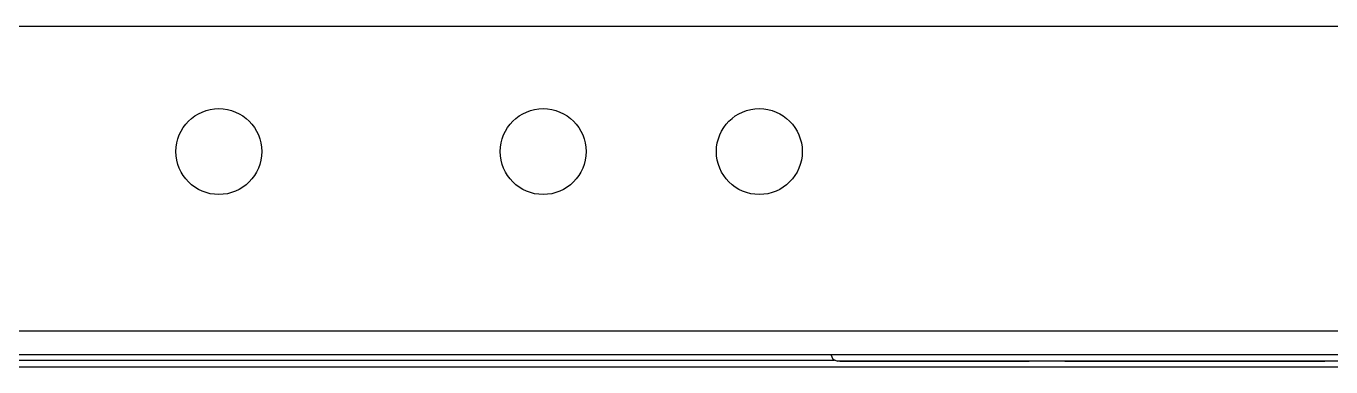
# Model space of a CAD drawing. Extents: x 8 to 102, y 11 to 162.
# Drawn here: x 14.29 to 20.33, y 125.93 to 127.51 of the extents above; entities that cross this region are included whole.
import ezdxf

# ---------------------------------------------------------------- set-up
doc = ezdxf.new("R2010")
doc.units = 0
doc.header["$MEASUREMENT"] = 0
doc.layers.add('TFR-TRI3', color=7, linetype='CONTINUOUS')

msp = doc.modelspace()

# ---------------------------------------------------------------- linework, layer by layer
at = {"layer": 'TFR-TRI3', "color": 11, "linetype": 'CONTINUOUS'}
for p, q in [((10.0796, 127.5064), (29.6816, 127.5064)), ((31.4006, 126.0964), (8.3606, 126.0964)), ((8.3606, 125.9884), (31.4006, 125.9884))]:
    msp.add_line(p, q, dxfattribs=at)
at = {"layer": 'TFR-TRI3', "color": 1, "linetype": 'CONTINUOUS'}
for p, q in [((18.0309, 125.9614), (9.6552, 125.9614)), ((9.6552, 125.9314), (30.1061, 125.9314))]:
    msp.add_line(p, q, dxfattribs=at)
at = {"layer": 'TFR-TRI3', "color": 3, "linetype": 'CONTINUOUS'}
for p, q in [((18.0138, 125.9884), (18.0225, 125.9672)), ((18.0225, 125.9672), (18.0438, 125.9584)), ((21.7156, 125.9584), (18.0438, 125.9584))]:
    msp.add_line(p, q, dxfattribs=at)
at = {"layer": 'TFR-TRI3', "color": 7, "linetype": 'CONTINUOUS'}
for p, q in [((18.3679, 125.9584), (18.0557, 125.9584)), ((18.0557, 125.9584), (18.2213, 125.9584)), ((18.2213, 125.9584), (18.3868, 125.9584)), ((18.2765, 125.9584), (18.2769, 125.9584)), ((18.2769, 125.9584), (18.2765, 125.9584)), ((18.2774, 125.9584), (18.2769, 125.9584)), ((18.2769, 125.9584), (18.2774, 125.9584)), ((18.2774, 125.9584), (18.2782, 125.9584)), ((18.2782, 125.9584), (18.2774, 125.9584)), ((18.2782, 125.9584), (18.279, 125.9584)), ((18.279, 125.9584), (18.2782, 125.9584)), ((18.2803, 125.9584), (18.279, 125.9584)), ((18.279, 125.9584), (18.2803, 125.9584)), ((18.2991, 125.9584), (18.2794, 125.9584)), ((18.2794, 125.9584), (18.2817, 125.9584)), ((18.2815, 125.9584), (18.2803, 125.9584)), ((18.2803, 125.9584), (18.2815, 125.9584)), ((18.2811, 125.9584), (18.2815, 125.9584)), ((18.2815, 125.9584), (18.2811, 125.9584)), ((18.2815, 125.9584), (18.2832, 125.9584)), ((18.2832, 125.9584), (18.2815, 125.9584)), ((18.2819, 125.9584), (18.2815, 125.9584)), ((18.2815, 125.9584), (18.2819, 125.9584)), ((18.2817, 125.9584), (18.284, 125.9584)), ((18.2819, 125.9584), (18.2827, 125.9584)), ((18.2827, 125.9584), (18.2819, 125.9584)), ((18.2827, 125.9584), (18.2835, 125.9584)), ((18.2835, 125.9584), (18.2827, 125.9584)), ((18.2848, 125.9584), (18.2832, 125.9584)), ((18.2832, 125.9584), (18.2848, 125.9584)), ((18.2847, 125.9584), (18.2835, 125.9584)), ((18.2835, 125.9584), (18.2847, 125.9584)), ((18.284, 125.9584), (18.3036, 125.9584)), ((18.2847, 125.9584), (18.2859, 125.9584)), ((18.2859, 125.9584), (18.2847, 125.9584)), ((18.2848, 125.9584), (18.2869, 125.9584)), ((18.2869, 125.9584), (18.2848, 125.9584)), ((18.2859, 125.9584), (18.2876, 125.9584)), ((18.2876, 125.9584), (18.2859, 125.9584)), ((18.2889, 125.9584), (18.2869, 125.9584)), ((18.2869, 125.9584), (18.2889, 125.9584)), ((18.3059, 125.9584), (18.287, 125.9584)), ((18.287, 125.9584), (18.29, 125.9584)), ((18.2892, 125.9584), (18.2876, 125.9584)), ((18.2876, 125.9584), (18.2892, 125.9584)), ((18.2889, 125.9584), (18.2914, 125.9584)), ((18.2914, 125.9584), (18.2889, 125.9584)), ((18.2892, 125.9584), (18.2912, 125.9584)), ((18.2912, 125.9584), (18.2892, 125.9584)), ((18.29, 125.9584), (18.2931, 125.9584)), ((18.2932, 125.9584), (18.2912, 125.9584)), ((18.2912, 125.9584), (18.2932, 125.9584)), ((18.2914, 125.9584), (18.2938, 125.9584)), ((18.2938, 125.9584), (18.2914, 125.9584)), ((18.2931, 125.9584), (18.3119, 125.9584)), ((18.2932, 125.9584), (18.2956, 125.9584)), ((18.2956, 125.9584), (18.2932, 125.9584)), ((18.2966, 125.9584), (18.2938, 125.9584)), ((18.2938, 125.9584), (18.2966, 125.9584)), ((18.2956, 125.9584), (18.298, 125.9584)), ((18.298, 125.9584), (18.2956, 125.9584)), ((18.2994, 125.9584), (18.2966, 125.9584)), ((18.2966, 125.9584), (18.2994, 125.9584)), ((18.3007, 125.9584), (18.298, 125.9584)), ((18.298, 125.9584), (18.3007, 125.9584)), ((18.3187, 125.9584), (18.2991, 125.9584)), ((18.2994, 125.9584), (18.3026, 125.9584)), ((18.3026, 125.9584), (18.2994, 125.9584)), ((18.3007, 125.9584), (18.3035, 125.9584)), ((18.3035, 125.9584), (18.3007, 125.9584)), ((18.3058, 125.9584), (18.3026, 125.9584)), ((18.3026, 125.9584), (18.3058, 125.9584)), ((18.3035, 125.9584), (18.3066, 125.9584)), ((18.3066, 125.9584), (18.3035, 125.9584)), ((18.3036, 125.9584), (18.3233, 125.9584)), ((18.3058, 125.9584), (18.3094, 125.9584)), ((18.3094, 125.9584), (18.3058, 125.9584)), ((18.3248, 125.9584), (18.3059, 125.9584)), ((18.3097, 125.9584), (18.3066, 125.9584)), ((18.3066, 125.9584), (18.3097, 125.9584)), ((18.3129, 125.9584), (18.3094, 125.9584)), ((18.3094, 125.9584), (18.3129, 125.9584)), ((18.3097, 125.9584), (18.3132, 125.9584)), ((18.3132, 125.9584), (18.3097, 125.9584)), ((18.3119, 125.9584), (18.3308, 125.9584)), ((18.3129, 125.9584), (18.3168, 125.9584)), ((18.3168, 125.9584), (18.3129, 125.9584)), ((18.3167, 125.9584), (18.3132, 125.9584)), ((18.3132, 125.9584), (18.3167, 125.9584)), ((18.3205, 125.9584), (18.3167, 125.9584)), ((18.3167, 125.9584), (18.3205, 125.9584)), ((18.3168, 125.9584), (18.3207, 125.9584)), ((18.3207, 125.9584), (18.3168, 125.9584)), ((18.3346, 125.9584), (18.3187, 125.9584)), ((18.3187, 125.9584), (18.321, 125.9584)), ((18.3392, 125.9584), (18.3187, 125.9584)), ((18.3243, 125.9584), (18.3205, 125.9584)), ((18.3205, 125.9584), (18.3243, 125.9584)), ((18.325, 125.9584), (18.3207, 125.9584)), ((18.3207, 125.9584), (18.325, 125.9584)), ((18.321, 125.9584), (18.3233, 125.9584)), ((18.3218, 125.9584), (18.3248, 125.9584)), ((18.324, 125.9584), (18.3218, 125.9584)), ((18.3233, 125.9584), (18.3392, 125.9584)), ((18.3233, 125.9584), (18.3429, 125.9584)), ((18.3263, 125.9584), (18.324, 125.9584)), ((18.3284, 125.9584), (18.3243, 125.9584)), ((18.3243, 125.9584), (18.3284, 125.9584)), ((18.3429, 125.9584), (18.3248, 125.9584)), ((18.3248, 125.9584), (18.3278, 125.9584)), ((18.3292, 125.9584), (18.325, 125.9584)), ((18.325, 125.9584), (18.3292, 125.9584)), ((18.3286, 125.9584), (18.3263, 125.9584)), ((18.3278, 125.9584), (18.3301, 125.9584)), ((18.3284, 125.9584), (18.3326, 125.9584)), ((18.3326, 125.9584), (18.3284, 125.9584)), ((18.3308, 125.9584), (18.3286, 125.9584)), ((18.3292, 125.9584), (18.3337, 125.9584)), ((18.3337, 125.9584), (18.3292, 125.9584)), ((18.3301, 125.9584), (18.3324, 125.9584)), ((18.3354, 125.9584), (18.3308, 125.9584)), ((18.3308, 125.9584), (18.3482, 125.9584)), ((18.3324, 125.9584), (18.3346, 125.9584)), ((18.3324, 125.9584), (18.3354, 125.9584)), ((18.3354, 125.9584), (18.3324, 125.9584)), ((18.3326, 125.9584), (18.337, 125.9584)), ((18.337, 125.9584), (18.3326, 125.9584)), ((18.3337, 125.9584), (18.3382, 125.9584)), ((18.3382, 125.9584), (18.3337, 125.9584)), ((18.3346, 125.9584), (18.3369, 125.9584)), ((18.3505, 125.9584), (18.3346, 125.9584)), ((18.3354, 125.9584), (18.3384, 125.9584)), ((18.3384, 125.9584), (18.3354, 125.9584)), ((18.3399, 125.9584), (18.3354, 125.9584)), ((18.3369, 125.9584), (18.3392, 125.9584)), ((18.3414, 125.9584), (18.337, 125.9584)), ((18.337, 125.9584), (18.3414, 125.9584)), ((18.3382, 125.9584), (18.3431, 125.9584)), ((18.3431, 125.9584), (18.3382, 125.9584)), ((18.3407, 125.9584), (18.3384, 125.9584)), ((18.3384, 125.9584), (18.352, 125.9584)), ((18.3596, 125.9584), (18.3392, 125.9584)), ((18.3392, 125.9584), (18.3414, 125.9584)), ((18.3392, 125.9584), (18.355, 125.9584)), ((18.3497, 125.9584), (18.3399, 125.9584)), ((18.3429, 125.9584), (18.3407, 125.9584)), ((18.3414, 125.9584), (18.3461, 125.9584)), ((18.3414, 125.9584), (18.3452, 125.9584)), ((18.3461, 125.9584), (18.3414, 125.9584)), ((18.3452, 125.9584), (18.3429, 125.9584)), ((18.3429, 125.9584), (18.3626, 125.9584)), ((18.3611, 125.9584), (18.3429, 125.9584)), ((18.3479, 125.9584), (18.3431, 125.9584)), ((18.3431, 125.9584), (18.3479, 125.9584)), ((18.3475, 125.9584), (18.3452, 125.9584)), ((18.3452, 125.9584), (18.349, 125.9584)), ((18.3509, 125.9584), (18.3461, 125.9584)), ((18.3461, 125.9584), (18.3509, 125.9584)), ((18.3611, 125.9584), (18.3475, 125.9584)), ((18.3479, 125.9584), (18.353, 125.9584)), ((18.353, 125.9584), (18.3479, 125.9584)), ((18.3482, 125.9584), (18.3656, 125.9584)), ((18.349, 125.9584), (18.3588, 125.9584)), ((18.3596, 125.9584), (18.3497, 125.9584)), ((18.3671, 125.9584), (18.3505, 125.9584)), ((18.3559, 125.9584), (18.3509, 125.9584)), ((18.3509, 125.9584), (18.3559, 125.9584)), ((18.352, 125.9584), (18.3656, 125.9584)), ((18.353, 125.9584), (18.3581, 125.9584)), ((18.3581, 125.9584), (18.353, 125.9584)), ((18.355, 125.9584), (18.3709, 125.9584)), ((18.3559, 125.9584), (18.3608, 125.9584)), ((18.3608, 125.9584), (18.3559, 125.9584)), ((18.3634, 125.9584), (18.3581, 125.9584)), ((18.3581, 125.9584), (18.3634, 125.9584)), ((18.3588, 125.9584), (18.3686, 125.9584)), ((18.3785, 125.9584), (18.3596, 125.9584)), ((18.3739, 125.9584), (18.3596, 125.9584)), ((18.3661, 125.9584), (18.3608, 125.9584)), ((18.3608, 125.9584), (18.3661, 125.9584)), ((18.3747, 125.9584), (18.3611, 125.9584)), ((18.38, 125.9584), (18.3611, 125.9584)), ((18.3626, 125.9584), (18.3815, 125.9584)), ((18.3688, 125.9584), (18.3634, 125.9584)), ((18.3634, 125.9584), (18.3688, 125.9584)), ((18.3656, 125.9584), (18.38, 125.9584)), ((18.3656, 125.9584), (18.3837, 125.9584)), ((18.3661, 125.9584), (18.3713, 125.9584)), ((18.3713, 125.9584), (18.3661, 125.9584)), ((18.3837, 125.9584), (18.3671, 125.9584)), ((18.68, 125.9584), (18.3679, 125.9584)), ((18.3686, 125.9584), (18.3822, 125.9584)), ((18.3744, 125.9584), (18.3688, 125.9584)), ((18.3688, 125.9584), (18.3744, 125.9584)), ((18.3709, 125.9584), (18.3868, 125.9584)), ((18.3713, 125.9584), (18.3768, 125.9584)), ((18.3768, 125.9584), (18.3713, 125.9584)), ((18.3883, 125.9584), (18.3739, 125.9584)), ((18.3744, 125.9584), (18.38, 125.9584)), ((18.38, 125.9584), (18.3744, 125.9584)), ((18.3883, 125.9584), (18.3747, 125.9584)), ((18.3822, 125.9584), (18.3768, 125.9584)), ((18.3768, 125.9584), (18.3822, 125.9584)), ((18.3973, 125.9584), (18.3785, 125.9584)), ((18.38, 125.9584), (18.3858, 125.9584)), ((18.3989, 125.9584), (18.38, 125.9584)), ((18.38, 125.9584), (18.3943, 125.9584)), ((18.3858, 125.9584), (18.38, 125.9584)), ((18.3815, 125.9584), (18.4004, 125.9584)), ((18.3822, 125.9584), (18.3879, 125.9584)), ((18.3822, 125.9584), (18.3958, 125.9584)), ((18.3879, 125.9584), (18.3822, 125.9584)), ((18.3837, 125.9584), (18.4019, 125.9584)), ((18.3996, 125.9584), (18.3837, 125.9584)), ((18.3915, 125.9584), (18.3858, 125.9584)), ((18.3858, 125.9584), (18.3915, 125.9584)), ((18.3868, 125.9584), (18.4026, 125.9584)), ((18.3868, 125.9584), (18.5311, 125.9584)), ((18.3936, 125.9584), (18.3879, 125.9584)), ((18.3879, 125.9584), (18.3936, 125.9584)), ((18.4019, 125.9584), (18.3883, 125.9584)), ((18.4079, 125.9584), (18.3883, 125.9584)), ((18.3975, 125.9584), (18.3915, 125.9584)), ((18.3915, 125.9584), (18.3975, 125.9584)), ((18.3994, 125.9584), (18.3936, 125.9584)), ((18.3936, 125.9584), (18.3994, 125.9584)), ((18.3943, 125.9584), (18.4057, 125.9584)), ((18.3958, 125.9584), (18.4155, 125.9584)), ((18.4162, 125.9584), (18.3973, 125.9584)), ((18.3975, 125.9584), (18.4035, 125.9584)), ((18.4035, 125.9584), (18.3975, 125.9584)), ((18.4178, 125.9584), (18.3989, 125.9584)), ((18.3994, 125.9584), (18.4053, 125.9584)), ((18.4053, 125.9584), (18.3994, 125.9584)), ((18.4155, 125.9584), (18.3996, 125.9584)), ((18.4004, 125.9584), (18.4178, 125.9584)), ((18.4132, 125.9584), (18.4019, 125.9584)), ((18.4019, 125.9584), (18.4193, 125.9584)), ((18.4034, 125.9584), (18.4019, 125.9584)), ((18.4019, 125.9584), (18.4026, 125.9584)), ((18.4026, 125.9584), (18.4185, 125.9584)), ((18.4026, 125.9584), (18.4034, 125.9584)), ((18.4049, 125.9584), (18.4034, 125.9584)), ((18.4034, 125.9584), (18.4049, 125.9584)), ((18.4035, 125.9584), (18.4096, 125.9584)), ((18.4096, 125.9584), (18.4035, 125.9584)), ((18.4087, 125.9584), (18.4049, 125.9584)), ((18.4049, 125.9584), (18.4064, 125.9584)), ((18.4113, 125.9584), (18.4053, 125.9584)), ((18.4053, 125.9584), (18.4113, 125.9584)), ((18.4057, 125.9584), (18.417, 125.9584)), ((18.4064, 125.9584), (18.4094, 125.9584)), ((18.4276, 125.9584), (18.4079, 125.9584)), ((18.4125, 125.9584), (18.4087, 125.9584)), ((18.4094, 125.9584), (18.4125, 125.9584)), ((18.4158, 125.9584), (18.4096, 125.9584)), ((18.4096, 125.9584), (18.4158, 125.9584)), ((18.4113, 125.9584), (18.4173, 125.9584)), ((18.4173, 125.9584), (18.4113, 125.9584)), ((18.4125, 125.9584), (18.4162, 125.9584)), ((18.4132, 125.9584), (18.4125, 125.9584)), ((18.4125, 125.9584), (18.414, 125.9584)), ((18.4193, 125.9584), (18.4125, 125.9584)), ((18.4246, 125.9584), (18.4132, 125.9584)), ((18.414, 125.9584), (18.4132, 125.9584)), ((18.414, 125.9584), (18.4155, 125.9584)), ((18.4155, 125.9584), (18.414, 125.9584)), ((18.417, 125.9584), (18.4155, 125.9584)), ((18.4155, 125.9584), (18.4351, 125.9584)), ((18.4155, 125.9584), (18.4193, 125.9584)), ((18.4306, 125.9584), (18.4155, 125.9584)), ((18.4158, 125.9584), (18.4221, 125.9584)), ((18.4221, 125.9584), (18.4158, 125.9584)), ((18.4162, 125.9584), (18.42, 125.9584)), ((18.4351, 125.9584), (18.4162, 125.9584)), ((18.417, 125.9584), (18.4223, 125.9584)), ((18.42, 125.9584), (18.417, 125.9584)), ((18.4173, 125.9584), (18.4234, 125.9584)), ((18.4234, 125.9584), (18.4173, 125.9584)), ((18.4178, 125.9584), (18.4351, 125.9584)), ((18.4366, 125.9584), (18.4178, 125.9584)), ((18.4185, 125.9584), (18.4321, 125.9584)), ((18.4261, 125.9584), (18.4193, 125.9584)), ((18.4193, 125.9584), (18.423, 125.9584)), ((18.4193, 125.9584), (18.4366, 125.9584)), ((18.423, 125.9584), (18.42, 125.9584)), ((18.42, 125.9584), (18.4238, 125.9584)), ((18.4283, 125.9584), (18.4221, 125.9584)), ((18.4221, 125.9584), (18.4283, 125.9584)), ((18.4223, 125.9584), (18.4276, 125.9584)), ((18.4268, 125.9584), (18.423, 125.9584)), ((18.423, 125.9584), (18.4291, 125.9584)), ((18.4295, 125.9584), (18.4234, 125.9584)), ((18.4234, 125.9584), (18.4295, 125.9584)), ((18.4238, 125.9584), (18.4276, 125.9584)), ((18.4298, 125.9584), (18.4246, 125.9584)), ((18.4351, 125.9584), (18.4261, 125.9584)), ((18.4306, 125.9584), (18.4268, 125.9584)), ((18.4314, 125.9584), (18.4276, 125.9584)), ((18.4276, 125.9584), (18.4314, 125.9584)), ((18.4276, 125.9584), (18.4374, 125.9584)), ((18.4283, 125.9584), (18.4347, 125.9584)), ((18.4347, 125.9584), (18.4283, 125.9584)), ((18.4291, 125.9584), (18.4351, 125.9584)), ((18.4295, 125.9584), (18.4358, 125.9584)), ((18.4358, 125.9584), (18.4295, 125.9584)), ((18.4351, 125.9584), (18.4298, 125.9584)), ((18.4344, 125.9584), (18.4306, 125.9584)), ((18.4457, 125.9584), (18.4306, 125.9584)), ((18.4314, 125.9584), (18.4351, 125.9584)), ((18.4351, 125.9584), (18.4314, 125.9584)), ((18.4321, 125.9584), (18.4457, 125.9584)), ((18.4382, 125.9584), (18.4344, 125.9584)), ((18.4411, 125.9584), (18.4347, 125.9584)), ((18.4347, 125.9584), (18.4411, 125.9584)), ((18.4525, 125.9584), (18.4351, 125.9584)), ((18.4351, 125.9584), (18.4525, 125.9584)), ((18.4351, 125.9584), (18.4442, 125.9584)), ((18.4442, 125.9584), (18.4351, 125.9584)), ((18.442, 125.9584), (18.4358, 125.9584)), ((18.4358, 125.9584), (18.442, 125.9584)), ((18.4533, 125.9584), (18.4366, 125.9584)), ((18.4366, 125.9584), (18.4533, 125.9584)), ((18.4374, 125.9584), (18.4472, 125.9584)), ((18.4472, 125.9584), (18.4382, 125.9584)), ((18.4476, 125.9584), (18.4411, 125.9584)), ((18.4411, 125.9584), (18.4476, 125.9584)), ((18.4484, 125.9584), (18.442, 125.9584)), ((18.442, 125.9584), (18.4484, 125.9584)), ((18.4442, 125.9584), (18.4533, 125.9584)), ((18.4555, 125.9584), (18.4442, 125.9584)), ((18.4601, 125.9584), (18.4457, 125.9584)), ((18.4457, 125.9584), (18.4601, 125.9584)), ((18.4563, 125.9584), (18.4472, 125.9584)), ((18.4472, 125.9584), (18.4571, 125.9584)), ((18.454, 125.9584), (18.4476, 125.9584)), ((18.4476, 125.9584), (18.454, 125.9584)), ((18.4484, 125.9584), (18.4547, 125.9584)), ((18.4547, 125.9584), (18.4484, 125.9584)), ((18.4699, 125.9584), (18.4525, 125.9584)), ((18.4525, 125.9584), (18.4699, 125.9584)), ((18.4533, 125.9584), (18.4646, 125.9584)), ((18.4533, 125.9584), (18.4699, 125.9584)), ((18.4699, 125.9584), (18.4533, 125.9584)), ((18.454, 125.9584), (18.4606, 125.9584)), ((18.4606, 125.9584), (18.454, 125.9584)), ((18.4611, 125.9584), (18.4547, 125.9584)), ((18.4547, 125.9584), (18.4611, 125.9584)), ((18.4669, 125.9584), (18.4555, 125.9584)), ((18.4661, 125.9584), (18.4563, 125.9584)), ((18.4571, 125.9584), (18.4669, 125.9584)), ((18.4601, 125.9584), (18.4744, 125.9584)), ((18.4744, 125.9584), (18.4601, 125.9584)), ((18.4606, 125.9584), (18.4671, 125.9584)), ((18.4671, 125.9584), (18.4606, 125.9584)), ((18.4611, 125.9584), (18.4675, 125.9584)), ((18.4675, 125.9584), (18.4611, 125.9584)), ((18.4646, 125.9584), (18.4759, 125.9584)), ((18.4759, 125.9584), (18.4661, 125.9584)), ((18.4669, 125.9584), (18.4714, 125.9584)), ((18.4714, 125.9584), (18.4669, 125.9584)), ((18.4737, 125.9584), (18.4671, 125.9584)), ((18.4671, 125.9584), (18.4737, 125.9584)), ((18.4739, 125.9584), (18.4675, 125.9584)), ((18.4675, 125.9584), (18.4739, 125.9584)), ((18.4858, 125.9584), (18.4699, 125.9584)), ((18.4873, 125.9584), (18.4699, 125.9584)), ((18.4699, 125.9584), (18.4858, 125.9584)), ((18.4699, 125.9584), (18.4858, 125.9584)), ((18.4759, 125.9584), (18.4714, 125.9584)), ((18.4714, 125.9584), (18.4759, 125.9584)), ((18.4802, 125.9584), (18.4737, 125.9584)), ((18.4737, 125.9584), (18.4802, 125.9584)), ((18.4803, 125.9584), (18.4739, 125.9584)), ((18.4739, 125.9584), (18.4803, 125.9584)), ((18.4744, 125.9584), (18.4873, 125.9584)), ((18.4888, 125.9584), (18.4744, 125.9584)), ((18.4802, 125.9584), (18.4868, 125.9584)), ((18.4868, 125.9584), (18.4802, 125.9584)), ((18.4803, 125.9584), (18.4867, 125.9584)), ((18.4867, 125.9584), (18.4803, 125.9584)), ((18.4956, 125.9584), (18.485, 125.9584)), ((18.485, 125.9584), (18.4896, 125.9584)), ((18.4858, 125.9584), (18.5016, 125.9584)), ((18.4858, 125.9584), (18.5016, 125.9584)), ((18.5016, 125.9584), (18.4858, 125.9584)), ((18.4931, 125.9584), (18.4867, 125.9584)), ((18.4867, 125.9584), (18.4931, 125.9584)), ((18.4868, 125.9584), (18.4934, 125.9584)), ((18.4934, 125.9584), (18.4868, 125.9584)), ((18.5047, 125.9584), (18.4873, 125.9584)), ((18.4873, 125.9584), (18.5001, 125.9584)), ((18.5032, 125.9584), (18.4888, 125.9584)), ((18.4896, 125.9584), (18.4941, 125.9584)), ((18.4896, 125.9584), (18.5016, 125.9584)), ((18.4941, 125.9584), (18.4896, 125.9584)), ((18.4995, 125.9584), (18.4931, 125.9584)), ((18.4931, 125.9584), (18.4995, 125.9584)), ((18.4999, 125.9584), (18.4934, 125.9584)), ((18.4934, 125.9584), (18.4999, 125.9584)), ((18.4986, 125.9584), (18.4941, 125.9584)), ((18.4941, 125.9584), (18.5047, 125.9584)), ((18.5062, 125.9584), (18.4956, 125.9584)), ((18.5107, 125.9584), (18.4986, 125.9584)), ((18.4995, 125.9584), (18.506, 125.9584)), ((18.506, 125.9584), (18.4995, 125.9584)), ((18.5065, 125.9584), (18.4999, 125.9584)), ((18.4999, 125.9584), (18.5065, 125.9584)), ((18.5001, 125.9584), (18.5243, 125.9584)), ((18.5175, 125.9584), (18.5016, 125.9584)), ((18.5016, 125.9584), (18.5137, 125.9584)), ((18.5016, 125.9584), (18.516, 125.9584)), ((18.5016, 125.9584), (18.5319, 125.9584)), ((18.5273, 125.9584), (18.5032, 125.9584)), ((18.5349, 125.9584), (18.5047, 125.9584)), ((18.5047, 125.9584), (18.5152, 125.9584)), ((18.5123, 125.9584), (18.506, 125.9584)), ((18.506, 125.9584), (18.5123, 125.9584)), ((18.516, 125.9584), (18.5062, 125.9584)), ((18.5065, 125.9584), (18.513, 125.9584)), ((18.513, 125.9584), (18.5065, 125.9584)), ((18.5228, 125.9584), (18.5107, 125.9584)), ((18.5123, 125.9584), (18.5187, 125.9584)), ((18.5187, 125.9584), (18.5123, 125.9584)), ((18.513, 125.9584), (18.5195, 125.9584)), ((18.5195, 125.9584), (18.513, 125.9584)), ((18.5137, 125.9584), (18.5228, 125.9584)), ((18.5152, 125.9584), (18.5251, 125.9584)), ((18.516, 125.9584), (18.5304, 125.9584)), ((18.5258, 125.9584), (18.516, 125.9584)), ((18.5334, 125.9584), (18.5175, 125.9584)), ((18.525, 125.9584), (18.5187, 125.9584)), ((18.5187, 125.9584), (18.525, 125.9584)), ((18.5259, 125.9584), (18.5195, 125.9584)), ((18.5195, 125.9584), (18.5259, 125.9584)), ((18.5319, 125.9584), (18.5228, 125.9584)), ((18.5228, 125.9584), (18.5319, 125.9584)), ((18.5243, 125.9584), (18.5485, 125.9584)), ((18.525, 125.9584), (18.5313, 125.9584)), ((18.5313, 125.9584), (18.525, 125.9584)), ((18.5251, 125.9584), (18.5349, 125.9584)), ((18.5311, 125.9584), (18.5258, 125.9584)), ((18.5258, 125.9584), (18.5296, 125.9584)), ((18.5341, 125.9584), (18.5258, 125.9584)), ((18.5323, 125.9584), (18.5259, 125.9584)), ((18.5259, 125.9584), (18.5323, 125.9584)), ((18.5273, 125.9584), (18.5485, 125.9584)), ((18.5515, 125.9584), (18.5273, 125.9584)), ((18.5311, 125.9584), (18.5273, 125.9584)), ((18.5296, 125.9584), (18.5334, 125.9584)), ((18.5304, 125.9584), (18.544, 125.9584)), ((18.5364, 125.9584), (18.5311, 125.9584)), ((18.5311, 125.9584), (18.6755, 125.9584)), ((18.5349, 125.9584), (18.5311, 125.9584)), ((18.5313, 125.9584), (18.5375, 125.9584)), ((18.5375, 125.9584), (18.5313, 125.9584)), ((18.5319, 125.9584), (18.5621, 125.9584)), ((18.5319, 125.9584), (18.5379, 125.9584)), ((18.5409, 125.9584), (18.5319, 125.9584)), ((18.5323, 125.9584), (18.5387, 125.9584)), ((18.5387, 125.9584), (18.5323, 125.9584)), ((18.5334, 125.9584), (18.5387, 125.9584)), ((18.5477, 125.9584), (18.5334, 125.9584)), ((18.5425, 125.9584), (18.5341, 125.9584)), ((18.5561, 125.9584), (18.5349, 125.9584)), ((18.5349, 125.9584), (18.544, 125.9584)), ((18.5651, 125.9584), (18.5349, 125.9584)), ((18.5417, 125.9584), (18.5364, 125.9584)), ((18.5436, 125.9584), (18.5375, 125.9584)), ((18.5375, 125.9584), (18.5436, 125.9584)), ((18.5379, 125.9584), (18.544, 125.9584)), ((18.5387, 125.9584), (18.545, 125.9584)), ((18.545, 125.9584), (18.5387, 125.9584)), ((18.5387, 125.9584), (18.544, 125.9584)), ((18.5477, 125.9584), (18.5409, 125.9584)), ((18.547, 125.9584), (18.5417, 125.9584)), ((18.5455, 125.9584), (18.5425, 125.9584)), ((18.5436, 125.9584), (18.5497, 125.9584)), ((18.5497, 125.9584), (18.5436, 125.9584)), ((18.544, 125.9584), (18.5493, 125.9584)), ((18.544, 125.9584), (18.547, 125.9584)), ((18.544, 125.9584), (18.553, 125.9584)), ((18.544, 125.9584), (18.5576, 125.9584)), ((18.5512, 125.9584), (18.545, 125.9584)), ((18.545, 125.9584), (18.5512, 125.9584)), ((18.5485, 125.9584), (18.5455, 125.9584)), ((18.547, 125.9584), (18.55, 125.9584)), ((18.5545, 125.9584), (18.547, 125.9584)), ((18.5545, 125.9584), (18.5477, 125.9584)), ((18.5621, 125.9584), (18.5477, 125.9584)), ((18.5508, 125.9584), (18.5485, 125.9584)), ((18.5485, 125.9584), (18.5682, 125.9584)), ((18.5485, 125.9584), (18.5697, 125.9584)), ((18.5493, 125.9584), (18.5545, 125.9584)), ((18.5497, 125.9584), (18.5558, 125.9584)), ((18.5558, 125.9584), (18.5497, 125.9584)), ((18.55, 125.9584), (18.5515, 125.9584)), ((18.553, 125.9584), (18.5508, 125.9584)), ((18.5574, 125.9584), (18.5512, 125.9584)), ((18.5512, 125.9584), (18.5574, 125.9584)), ((18.5719, 125.9584), (18.5515, 125.9584)), ((18.5515, 125.9584), (18.553, 125.9584)), ((18.553, 125.9584), (18.5561, 125.9584)), ((18.5545, 125.9584), (18.5621, 125.9584)), ((18.5621, 125.9584), (18.5545, 125.9584)), ((18.5576, 125.9584), (18.5545, 125.9584)), ((18.5617, 125.9584), (18.5558, 125.9584)), ((18.5558, 125.9584), (18.5617, 125.9584)), ((18.5561, 125.9584), (18.5591, 125.9584)), ((18.5772, 125.9584), (18.5561, 125.9584)), ((18.5574, 125.9584), (18.5635, 125.9584)), ((18.5635, 125.9584), (18.5574, 125.9584)), ((18.5576, 125.9584), (18.5818, 125.9584)), ((18.5606, 125.9584), (18.5576, 125.9584)), ((18.5591, 125.9584), (18.5614, 125.9584)), ((18.5621, 125.9584), (18.5606, 125.9584)), ((18.5614, 125.9584), (18.5636, 125.9584)), ((18.5617, 125.9584), (18.5676, 125.9584)), ((18.5676, 125.9584), (18.5617, 125.9584)), ((18.5863, 125.9584), (18.5621, 125.9584)), ((18.5772, 125.9584), (18.5621, 125.9584)), ((18.5621, 125.9584), (18.5697, 125.9584)), ((18.5621, 125.9584), (18.5863, 125.9584)), ((18.5636, 125.9584), (18.5621, 125.9584)), ((18.5635, 125.9584), (18.5695, 125.9584)), ((18.5695, 125.9584), (18.5635, 125.9584)), ((18.5901, 125.9584), (18.5651, 125.9584)), ((18.5734, 125.9584), (18.5676, 125.9584)), ((18.5676, 125.9584), (18.5734, 125.9584)), ((18.5682, 125.9584), (18.5878, 125.9584)), ((18.5754, 125.9584), (18.5695, 125.9584)), ((18.5695, 125.9584), (18.5754, 125.9584)), ((18.5697, 125.9584), (18.578, 125.9584)), ((18.5697, 125.9584), (18.5848, 125.9584)), ((18.5923, 125.9584), (18.5719, 125.9584)), ((18.5734, 125.9584), (18.5792, 125.9584)), ((18.5792, 125.9584), (18.5734, 125.9584)), ((18.5813, 125.9584), (18.5754, 125.9584)), ((18.5754, 125.9584), (18.5813, 125.9584)), ((18.5855, 125.9584), (18.5772, 125.9584)), ((18.5923, 125.9584), (18.5772, 125.9584)), ((18.578, 125.9584), (18.5863, 125.9584)), ((18.5792, 125.9584), (18.5847, 125.9584)), ((18.5847, 125.9584), (18.5792, 125.9584)), ((18.5813, 125.9584), (18.587, 125.9584)), ((18.587, 125.9584), (18.5813, 125.9584)), ((18.5818, 125.9584), (18.6059, 125.9584)), ((18.5903, 125.9584), (18.5847, 125.9584)), ((18.5847, 125.9584), (18.5903, 125.9584)), ((18.5848, 125.9584), (18.5999, 125.9584)), ((18.5938, 125.9584), (18.5855, 125.9584)), ((18.5863, 125.9584), (18.5931, 125.9584)), ((18.6105, 125.9584), (18.5863, 125.9584)), ((18.5863, 125.9584), (18.6105, 125.9584)), ((18.587, 125.9584), (18.5927, 125.9584)), ((18.5927, 125.9584), (18.587, 125.9584)), ((18.5878, 125.9584), (18.6029, 125.9584)), ((18.615, 125.9584), (18.5901, 125.9584)), ((18.5903, 125.9584), (18.5956, 125.9584)), ((18.5956, 125.9584), (18.5903, 125.9584)), ((18.5999, 125.9584), (18.5923, 125.9584)), ((18.6075, 125.9584), (18.5923, 125.9584)), ((18.5982, 125.9584), (18.5927, 125.9584)), ((18.5927, 125.9584), (18.5982, 125.9584)), ((18.5931, 125.9584), (18.5999, 125.9584)), ((18.6006, 125.9584), (18.5938, 125.9584)), ((18.5956, 125.9584), (18.601, 125.9584)), ((18.601, 125.9584), (18.5956, 125.9584)), ((18.5982, 125.9584), (18.6036, 125.9584)), ((18.6036, 125.9584), (18.5982, 125.9584)), ((18.6075, 125.9584), (18.5999, 125.9584)), ((18.5999, 125.9584), (18.6082, 125.9584)), ((18.5999, 125.9584), (18.6105, 125.9584)), ((18.6075, 125.9584), (18.6006, 125.9584)), ((18.601, 125.9584), (18.6061, 125.9584)), ((18.6061, 125.9584), (18.601, 125.9584)), ((18.6029, 125.9584), (18.618, 125.9584)), ((18.6089, 125.9584), (18.6036, 125.9584)), ((18.6036, 125.9584), (18.6089, 125.9584)), ((18.6059, 125.9584), (18.6165, 125.9584)), ((18.6112, 125.9584), (18.6061, 125.9584)), ((18.6061, 125.9584), (18.6112, 125.9584)), ((18.6135, 125.9584), (18.6075, 125.9584)), ((18.6226, 125.9584), (18.6075, 125.9584)), ((18.6143, 125.9584), (18.6075, 125.9584)), ((18.6082, 125.9584), (18.6165, 125.9584)), ((18.6089, 125.9584), (18.6141, 125.9584)), ((18.6141, 125.9584), (18.6089, 125.9584)), ((18.6105, 125.9584), (18.6211, 125.9584)), ((18.6218, 125.9584), (18.6105, 125.9584)), ((18.6105, 125.9584), (18.6294, 125.9584)), ((18.6161, 125.9584), (18.6112, 125.9584)), ((18.6112, 125.9584), (18.6161, 125.9584)), ((18.6195, 125.9584), (18.6135, 125.9584)), ((18.6141, 125.9584), (18.619, 125.9584)), ((18.619, 125.9584), (18.6141, 125.9584)), ((18.6211, 125.9584), (18.6143, 125.9584)), ((18.6347, 125.9584), (18.615, 125.9584)), ((18.6161, 125.9584), (18.6209, 125.9584)), ((18.6209, 125.9584), (18.6161, 125.9584)), ((18.6165, 125.9584), (18.6233, 125.9584)), ((18.6165, 125.9584), (18.6271, 125.9584)), ((18.618, 125.9584), (18.6316, 125.9584)), ((18.624, 125.9584), (18.619, 125.9584)), ((18.619, 125.9584), (18.624, 125.9584)), ((18.6248, 125.9584), (18.6195, 125.9584)), ((18.6209, 125.9584), (18.6255, 125.9584)), ((18.6255, 125.9584), (18.6209, 125.9584)), ((18.6211, 125.9584), (18.6241, 125.9584)), ((18.6256, 125.9584), (18.6211, 125.9584)), ((18.6331, 125.9584), (18.6218, 125.9584)), ((18.6369, 125.9584), (18.6226, 125.9584)), ((18.6233, 125.9584), (18.6301, 125.9584)), ((18.6287, 125.9584), (18.624, 125.9584)), ((18.624, 125.9584), (18.6287, 125.9584)), ((18.6241, 125.9584), (18.6271, 125.9584)), ((18.6301, 125.9584), (18.6248, 125.9584)), ((18.6301, 125.9584), (18.6255, 125.9584)), ((18.6255, 125.9584), (18.6301, 125.9584)), ((18.6301, 125.9584), (18.6256, 125.9584)), ((18.6271, 125.9584), (18.6301, 125.9584)), ((18.6271, 125.9584), (18.6354, 125.9584)), ((18.6287, 125.9584), (18.6334, 125.9584)), ((18.6334, 125.9584), (18.6287, 125.9584)), ((18.6294, 125.9584), (18.6483, 125.9584)), ((18.6301, 125.9584), (18.6347, 125.9584)), ((18.6339, 125.9584), (18.6301, 125.9584)), ((18.6344, 125.9584), (18.6301, 125.9584)), ((18.6301, 125.9584), (18.6344, 125.9584)), ((18.6331, 125.9584), (18.6301, 125.9584)), ((18.6301, 125.9584), (18.6331, 125.9584)), ((18.6316, 125.9584), (18.6452, 125.9584)), ((18.6331, 125.9584), (18.6354, 125.9584)), ((18.6362, 125.9584), (18.6331, 125.9584)), ((18.6415, 125.9584), (18.6331, 125.9584)), ((18.6378, 125.9584), (18.6334, 125.9584)), ((18.6334, 125.9584), (18.6378, 125.9584)), ((18.6377, 125.9584), (18.6339, 125.9584)), ((18.6344, 125.9584), (18.6387, 125.9584)), ((18.6387, 125.9584), (18.6344, 125.9584)), ((18.6543, 125.9584), (18.6347, 125.9584)), ((18.6347, 125.9584), (18.6392, 125.9584)), ((18.6354, 125.9584), (18.6437, 125.9584)), ((18.6354, 125.9584), (18.6377, 125.9584)), ((18.6392, 125.9584), (18.6362, 125.9584)), ((18.6513, 125.9584), (18.6369, 125.9584)), ((18.6378, 125.9584), (18.6421, 125.9584)), ((18.6421, 125.9584), (18.6378, 125.9584)), ((18.6426, 125.9584), (18.6387, 125.9584)), ((18.6387, 125.9584), (18.6426, 125.9584)), ((18.6422, 125.9584), (18.6392, 125.9584)), ((18.6392, 125.9584), (18.643, 125.9584)), ((18.6498, 125.9584), (18.6415, 125.9584)), ((18.6462, 125.9584), (18.6421, 125.9584)), ((18.6421, 125.9584), (18.6462, 125.9584)), ((18.6445, 125.9584), (18.6422, 125.9584)), ((18.6466, 125.9584), (18.6426, 125.9584)), ((18.6426, 125.9584), (18.6466, 125.9584)), ((18.643, 125.9584), (18.6468, 125.9584)), ((18.6437, 125.9584), (18.6588, 125.9584)), ((18.6468, 125.9584), (18.6445, 125.9584)), ((18.6452, 125.9584), (18.6483, 125.9584)), ((18.6462, 125.9584), (18.6503, 125.9584)), ((18.6503, 125.9584), (18.6462, 125.9584)), ((18.6466, 125.9584), (18.6503, 125.9584)), ((18.6503, 125.9584), (18.6466, 125.9584)), ((18.6483, 125.9584), (18.6604, 125.9584)), ((18.6483, 125.9584), (18.6513, 125.9584)), ((18.6656, 125.9584), (18.6498, 125.9584)), ((18.6503, 125.9584), (18.6539, 125.9584)), ((18.6503, 125.9584), (18.654, 125.9584)), ((18.654, 125.9584), (18.6503, 125.9584)), ((18.6539, 125.9584), (18.6503, 125.9584)), ((18.6539, 125.9584), (18.6572, 125.9584)), ((18.6572, 125.9584), (18.6539, 125.9584)), ((18.6577, 125.9584), (18.654, 125.9584)), ((18.654, 125.9584), (18.6577, 125.9584)), ((18.6664, 125.9584), (18.6543, 125.9584)), ((18.6605, 125.9584), (18.6572, 125.9584)), ((18.6572, 125.9584), (18.6605, 125.9584)), ((18.6611, 125.9584), (18.6577, 125.9584)), ((18.6577, 125.9584), (18.6611, 125.9584)), ((18.6588, 125.9584), (18.674, 125.9584)), ((18.6604, 125.9584), (18.6724, 125.9584)), ((18.6634, 125.9584), (18.6605, 125.9584)), ((18.6605, 125.9584), (18.6634, 125.9584)), ((18.6611, 125.9584), (18.6645, 125.9584)), ((18.6645, 125.9584), (18.6611, 125.9584)), ((18.6634, 125.9584), (18.6664, 125.9584)), ((18.6664, 125.9584), (18.6634, 125.9584)), ((18.6675, 125.9584), (18.6645, 125.9584)), ((18.6645, 125.9584), (18.6675, 125.9584)), ((18.6815, 125.9584), (18.6656, 125.9584)), ((18.669, 125.9584), (18.6664, 125.9584)), ((18.6785, 125.9584), (18.6664, 125.9584)), ((18.6664, 125.9584), (18.669, 125.9584)), ((18.6675, 125.9584), (18.6705, 125.9584)), ((18.6705, 125.9584), (18.6675, 125.9584)), ((18.669, 125.9584), (18.6715, 125.9584)), ((18.6715, 125.9584), (18.669, 125.9584)), ((18.6731, 125.9584), (18.6705, 125.9584)), ((18.6705, 125.9584), (18.6731, 125.9584)), ((18.6737, 125.9584), (18.6715, 125.9584)), ((18.6715, 125.9584), (18.6737, 125.9584)), ((18.6724, 125.9584), (18.677, 125.9584)), ((18.6731, 125.9584), (18.6758, 125.9584)), ((18.6758, 125.9584), (18.6731, 125.9584)), ((18.6737, 125.9584), (18.6759, 125.9584)), ((18.6759, 125.9584), (18.6737, 125.9584)), ((18.674, 125.9584), (18.6777, 125.9584)), ((18.6755, 125.9584), (18.6891, 125.9584)), ((18.6758, 125.9584), (18.678, 125.9584)), ((18.678, 125.9584), (18.6758, 125.9584)), ((18.6759, 125.9584), (18.6777, 125.9584)), ((18.6777, 125.9584), (18.6759, 125.9584)), ((18.677, 125.9584), (18.6815, 125.9584)), ((18.6796, 125.9584), (18.6777, 125.9584)), ((18.6777, 125.9584), (18.6815, 125.9584)), ((18.6777, 125.9584), (18.6796, 125.9584)), ((18.6802, 125.9584), (18.678, 125.9584)), ((18.678, 125.9584), (18.6802, 125.9584)), ((18.683, 125.9584), (18.6785, 125.9584)), ((18.681, 125.9584), (18.6796, 125.9584)), ((18.6796, 125.9584), (18.681, 125.9584)), ((18.6936, 125.9584), (18.68, 125.9584)), ((18.6821, 125.9584), (18.6802, 125.9584)), ((18.6802, 125.9584), (18.6821, 125.9584)), ((18.681, 125.9584), (18.6824, 125.9584)), ((18.6824, 125.9584), (18.681, 125.9584)), ((18.6815, 125.9584), (18.6845, 125.9584)), ((18.6821, 125.9584), (18.6839, 125.9584)), ((18.6839, 125.9584), (18.6821, 125.9584)), ((18.6834, 125.9584), (18.6824, 125.9584)), ((18.6824, 125.9584), (18.6834, 125.9584)), ((18.6876, 125.9584), (18.683, 125.9584)), ((18.6834, 125.9584), (18.6844, 125.9584)), ((18.6844, 125.9584), (18.6834, 125.9584)), ((18.6854, 125.9584), (18.6839, 125.9584)), ((18.6839, 125.9584), (18.6854, 125.9584)), ((18.685, 125.9584), (18.6844, 125.9584)), ((18.6844, 125.9584), (18.685, 125.9584)), ((18.6845, 125.9584), (18.6876, 125.9584)), ((18.685, 125.9584), (18.6856, 125.9584)), ((18.6856, 125.9584), (18.685, 125.9584)), ((18.6854, 125.9584), (18.6868, 125.9584)), ((18.6868, 125.9584), (18.6854, 125.9584)), ((18.6856, 125.9584), (18.6858, 125.9584)), ((18.6858, 125.9584), (18.6856, 125.9584)), ((18.6858, 125.9584), (18.6861, 125.9584)), ((18.6861, 125.9584), (18.6858, 125.9584)), ((18.6879, 125.9584), (18.6868, 125.9584)), ((18.6868, 125.9584), (18.6879, 125.9584)), ((18.6879, 125.9584), (18.6889, 125.9584)), ((18.6889, 125.9584), (18.6879, 125.9584)), ((18.6889, 125.9584), (18.6895, 125.9584)), ((18.6895, 125.9584), (18.6889, 125.9584)), ((18.6891, 125.9584), (18.7027, 125.9584)), ((18.6902, 125.9584), (18.6895, 125.9584)), ((18.6895, 125.9584), (18.6902, 125.9584)), ((18.6904, 125.9584), (18.6902, 125.9584)), ((18.6902, 125.9584), (18.6904, 125.9584)), ((18.6904, 125.9584), (18.6906, 125.9584)), ((18.6906, 125.9584), (18.6904, 125.9584)), ((18.7072, 125.9584), (18.6936, 125.9584)), ((18.7027, 125.9584), (18.7148, 125.9584)), ((18.7133, 125.9584), (18.7072, 125.9584)), ((18.7193, 125.9584), (18.7133, 125.9584)), ((18.7148, 125.9584), (18.7269, 125.9584)), ((18.7261, 125.9584), (18.7193, 125.9584)), ((18.7329, 125.9584), (18.7261, 125.9584)), ((18.7269, 125.9584), (18.739, 125.9584)), ((18.739, 125.9584), (18.7329, 125.9584)), ((18.739, 125.9584), (18.751, 125.9584)), ((18.745, 125.9584), (18.739, 125.9584)), ((18.751, 125.9584), (18.745, 125.9584)), ((18.7571, 125.9584), (18.751, 125.9584)), ((18.751, 125.9584), (18.7571, 125.9584)), ((18.7571, 125.9584), (18.7631, 125.9584)), ((18.7684, 125.9584), (18.7571, 125.9584)), ((18.7631, 125.9584), (18.7684, 125.9584)), ((18.7684, 125.9584), (18.7737, 125.9584)), ((18.7798, 125.9584), (18.7684, 125.9584)), ((18.7737, 125.9584), (18.7851, 125.9584)), ((18.7851, 125.9584), (18.7798, 125.9584)), ((18.7903, 125.9584), (18.7851, 125.9584)), ((18.7851, 125.9584), (18.7964, 125.9584)), ((18.7956, 125.9584), (18.7903, 125.9584)), ((18.8009, 125.9584), (18.7956, 125.9584)), ((18.7964, 125.9584), (18.8017, 125.9584)), ((18.8062, 125.9584), (18.8009, 125.9584)), ((18.8017, 125.9584), (18.807, 125.9584)), ((18.8115, 125.9584), (18.8062, 125.9584)), ((18.807, 125.9584), (18.8123, 125.9584)), ((18.816, 125.9584), (18.8115, 125.9584)), ((18.8123, 125.9584), (18.8176, 125.9584)), ((18.8206, 125.9584), (18.816, 125.9584)), ((18.8176, 125.9584), (18.8266, 125.9584)), ((18.8251, 125.9584), (18.8206, 125.9584)), ((18.8296, 125.9584), (18.8251, 125.9584)), ((18.8266, 125.9584), (18.8357, 125.9584)), ((18.8342, 125.9584), (18.8296, 125.9584)), ((18.8387, 125.9584), (18.8342, 125.9584)), ((18.8357, 125.9584), (18.8402, 125.9584)), ((18.8433, 125.9584), (18.8387, 125.9584)), ((18.8402, 125.9584), (18.8448, 125.9584)), ((18.8478, 125.9584), (18.8433, 125.9584)), ((18.8448, 125.9584), (18.8493, 125.9584)), ((18.8516, 125.9584), (18.8478, 125.9584)), ((18.8493, 125.9584), (18.8538, 125.9584)), ((18.8553, 125.9584), (18.8516, 125.9584)), ((18.8538, 125.9584), (18.8621, 125.9584)), ((18.8599, 125.9584), (18.8553, 125.9584)), ((18.8644, 125.9584), (18.8599, 125.9584)), ((18.8621, 125.9584), (18.8705, 125.9584)), ((18.8682, 125.9584), (18.8644, 125.9584)), ((18.872, 125.9584), (18.8682, 125.9584)), ((18.8705, 125.9584), (18.8742, 125.9584)), ((18.875, 125.9584), (18.872, 125.9584)), ((18.8742, 125.9584), (18.878, 125.9584)), ((18.878, 125.9584), (18.875, 125.9584)), ((18.878, 125.9584), (18.881, 125.9584)), ((18.8818, 125.9584), (18.878, 125.9584)), ((18.881, 125.9584), (18.8841, 125.9584)), ((18.8856, 125.9584), (18.8818, 125.9584)), ((18.8841, 125.9584), (18.8909, 125.9584)), ((18.8916, 125.9584), (18.8856, 125.9584)), ((18.8909, 125.9584), (18.8977, 125.9584)), ((18.8977, 125.9584), (18.8916, 125.9584)), ((18.8977, 125.9584), (18.903, 125.9584)), ((18.903, 125.9584), (18.8977, 125.9584)), ((18.903, 125.9584), (18.9082, 125.9584)), ((18.9082, 125.9584), (18.903, 125.9584)), ((18.9105, 125.9584), (18.9082, 125.9584)), ((18.9082, 125.9584), (18.9128, 125.9584)), ((18.9128, 125.9584), (18.9105, 125.9584)), ((18.9128, 125.9584), (18.9173, 125.9584)), ((18.9143, 125.9584), (18.9128, 125.9584)), ((18.9158, 125.9584), (18.9143, 125.9584)), ((18.9181, 125.9584), (18.9158, 125.9584)), ((18.9173, 125.9584), (18.9188, 125.9584)), ((18.9203, 125.9584), (18.9181, 125.9584)), ((18.9188, 125.9584), (18.9203, 125.9584)), ((18.9218, 125.9584), (18.9203, 125.9584)), ((18.9203, 125.9584), (18.9226, 125.9584)), ((18.9234, 125.9584), (18.9218, 125.9584)), ((18.9226, 125.9584), (18.9249, 125.9584)), ((18.9256, 125.9584), (18.9234, 125.9584)), ((18.9249, 125.9584), (18.9256, 125.9584)), ((18.9279, 125.9584), (18.9256, 125.9584)), ((18.9256, 125.9584), (18.9264, 125.9584)), ((18.9264, 125.9584), (18.9279, 125.9584)), ((18.9279, 125.9584), (18.9294, 125.9584)), ((18.9294, 125.9584), (18.9279, 125.9584)), ((18.9309, 125.9584), (18.9294, 125.9584)), ((18.9294, 125.9584), (18.9302, 125.9584)), ((18.9302, 125.9584), (18.9309, 125.9584)), ((19.2993, 125.9584), (19.0962, 125.9584)), ((19.0962, 125.9584), (19.2261, 125.9584)), ((19.2261, 125.9584), (19.3559, 125.9584)), ((19.5024, 125.9584), (19.2993, 125.9584)), ((19.3559, 125.9584), (19.4317, 125.9584)), ((19.3676, 125.9584), (19.3917, 125.9584)), ((19.3917, 125.9584), (19.3676, 125.9584)), ((19.4158, 125.9584), (19.3917, 125.9584)), ((19.3917, 125.9584), (19.4158, 125.9584)), ((19.4158, 125.9584), (19.4192, 125.9584)), ((19.4192, 125.9584), (19.4158, 125.9584)), ((19.4225, 125.9584), (19.4192, 125.9584)), ((19.4192, 125.9584), (19.4225, 125.9584)), ((19.4275, 125.9584), (19.4225, 125.9584)), ((19.4225, 125.9584), (19.425, 125.9584)), ((19.425, 125.9584), (19.4275, 125.9584)), ((19.4325, 125.9584), (19.4275, 125.9584)), ((19.4275, 125.9584), (19.43, 125.9584)), ((19.43, 125.9584), (19.4325, 125.9584)), ((19.4317, 125.9584), (19.5074, 125.9584)), ((19.4342, 125.9584), (19.4325, 125.9584)), ((19.4325, 125.9584), (19.4342, 125.9584)), ((19.4358, 125.9584), (19.4342, 125.9584)), ((19.4342, 125.9584), (19.4358, 125.9584)), ((19.4358, 125.9584), (19.4392, 125.9584)), ((19.4375, 125.9584), (19.4358, 125.9584)), ((19.4392, 125.9584), (19.4375, 125.9584)), ((19.4392, 125.9584), (19.4425, 125.9584)), ((19.44, 125.9584), (19.4392, 125.9584)), ((19.4408, 125.9584), (19.44, 125.9584)), ((19.4416, 125.9584), (19.4408, 125.9584)), ((19.4425, 125.9584), (19.4416, 125.9584)), ((19.4433, 125.9584), (19.4425, 125.9584)), ((19.4425, 125.9584), (19.4433, 125.9584)), ((19.4433, 125.9584), (19.4441, 125.9584)), ((19.4441, 125.9584), (19.4433, 125.9584)), ((19.5082, 125.9584), (19.5024, 125.9584)), ((19.5452, 125.9584), (19.5041, 125.9584)), ((19.5041, 125.9584), (19.5773, 125.9584)), ((19.5074, 125.9584), (19.5182, 125.9584)), ((19.5141, 125.9584), (19.5082, 125.9584)), ((19.5199, 125.9584), (19.5141, 125.9584)), ((19.5182, 125.9584), (19.529, 125.9584)), ((19.5257, 125.9584), (19.5199, 125.9584)), ((19.5374, 125.9584), (19.5257, 125.9584)), ((19.529, 125.9584), (19.534, 125.9584)), ((19.534, 125.9584), (19.539, 125.9584)), ((19.549, 125.9584), (19.5374, 125.9584)), ((19.539, 125.9584), (19.544, 125.9584)), ((19.544, 125.9584), (19.549, 125.9584)), ((19.5864, 125.9584), (19.5452, 125.9584)), ((19.554, 125.9584), (19.549, 125.9584)), ((19.549, 125.9584), (19.5673, 125.9584)), ((19.559, 125.9584), (19.554, 125.9584)), ((19.564, 125.9584), (19.559, 125.9584)), ((19.569, 125.9584), (19.564, 125.9584)), ((19.5673, 125.9584), (19.5856, 125.9584)), ((19.5782, 125.9584), (19.569, 125.9584)), ((19.5773, 125.9584), (19.6506, 125.9584)), ((19.5873, 125.9584), (19.5782, 125.9584)), ((19.5856, 125.9584), (19.586, 125.9584)), ((19.586, 125.9584), (19.5864, 125.9584)), ((19.5965, 125.9584), (19.5873, 125.9584)), ((19.6056, 125.9584), (19.5965, 125.9584)), ((19.6131, 125.9584), (19.6056, 125.9584)), ((19.6206, 125.9584), (19.6131, 125.9584)), ((19.6248, 125.9584), (19.6206, 125.9584)), ((19.6289, 125.9584), (19.6248, 125.9584)), ((19.6323, 125.9584), (19.6289, 125.9584)), ((19.6356, 125.9584), (19.6323, 125.9584)), ((19.6414, 125.9584), (19.6356, 125.9584)), ((19.6472, 125.9584), (19.6414, 125.9584)), ((19.6506, 125.9584), (19.6472, 125.9584)), ((19.6506, 125.9584), (19.6614, 125.9584)), ((19.6539, 125.9584), (19.6506, 125.9584)), ((19.6564, 125.9584), (19.6539, 125.9584)), ((19.6589, 125.9584), (19.6564, 125.9584)), ((19.6639, 125.9584), (19.6589, 125.9584)), ((19.6614, 125.9584), (19.6722, 125.9584)), ((19.6689, 125.9584), (19.6639, 125.9584)), ((19.6731, 125.9584), (19.6689, 125.9584)), ((19.6722, 125.9584), (19.7463, 125.9584)), ((19.6772, 125.9584), (19.6731, 125.9584)), ((19.6805, 125.9584), (19.6772, 125.9584)), ((19.6839, 125.9584), (19.6805, 125.9584)), ((19.6861, 125.9584), (19.6839, 125.9584)), ((19.6884, 125.9584), (19.6861, 125.9584)), ((19.7569, 125.9584), (19.6884, 125.9584)), ((19.7405, 125.9584), (19.7188, 125.9584)), ((19.7188, 125.9584), (19.7629, 125.9584)), ((19.7621, 125.9584), (19.7405, 125.9584)), ((19.7463, 125.9584), (19.8204, 125.9584)), ((19.8254, 125.9584), (19.7569, 125.9584)), ((19.7846, 125.9584), (19.7621, 125.9584)), ((19.7629, 125.9584), (19.8071, 125.9584)), ((19.8071, 125.9584), (19.7846, 125.9584)), ((19.8204, 125.9584), (19.8362, 125.9584)), ((19.8828, 125.9584), (19.8254, 125.9584)), ((19.8362, 125.9584), (19.852, 125.9584)), ((19.852, 125.9584), (19.9594, 125.9584)), ((19.9402, 125.9584), (19.8828, 125.9584)), ((20.0268, 125.9584), (19.9402, 125.9584)), ((19.9594, 125.9584), (20.0668, 125.9584)), ((20.1134, 125.9584), (20.0268, 125.9584)), ((20.0668, 125.9584), (20.1009, 125.9584)), ((20.1009, 125.9584), (20.135, 125.9584)), ((20.1433, 125.9584), (20.1134, 125.9584)), ((20.135, 125.9584), (20.2166, 125.9584)), ((20.1733, 125.9584), (20.1433, 125.9584)), ((20.2357, 125.9584), (20.1733, 125.9584)), ((20.2166, 125.9584), (20.2982, 125.9584)), ((20.2982, 125.9584), (20.2357, 125.9584))]:
    msp.add_line(p, q, dxfattribs=at)
at = {"layer": 'TFR-TRI3', "color": 11, "linetype": 'CONTINUOUS'}
for centre in [(15.1826, 126.9264), (16.6826, 126.9264), (17.6826, 126.9264)]:
    msp.add_circle(centre, 0.1985, dxfattribs=at)

doc.saveas('drawing.dxf')
